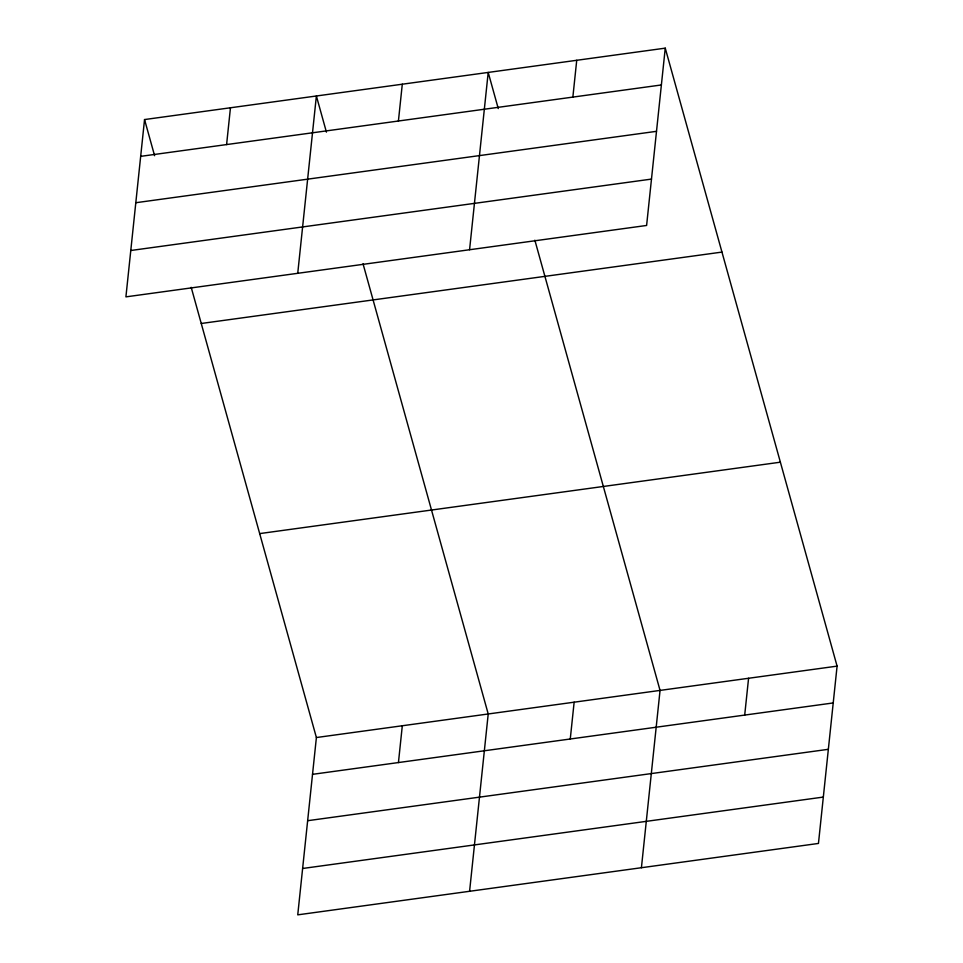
<?xml version="1.0" encoding="UTF-8"?>
<svg xmlns="http://www.w3.org/2000/svg" width="963" height="963" viewBox="0 0 963 963"><rect width="100%" height="100%" fill="white"/><g stroke="black" fill="none" stroke-linecap="round" stroke-linejoin="round"><path stroke-width="1.44" d="M144.546 119.556L125.912 296.869L646.606 225.462L665.252 48.15L144.546 119.556L154.598 155.705M226.594 144.582L230.458 107.772M297.736 273.311L316.382 95.987L326.433 132.148M191.192 287.323L316.394 737.538L297.748 914.85L818.454 843.444L837.088 666.131L665.252 48.15M398.417 121.013L402.293 84.202M398.441 762.564L402.305 725.753M469.571 249.742L488.205 72.43L498.268 108.59M469.583 891.293L488.217 713.968L363.027 263.766M572.865 97.094L576.729 60.284M570.265 738.994L574.141 702.183M641.418 867.723L660.052 690.411L534.862 240.196M744.7 715.076L748.576 678.265M140.67 156.355L661.376 84.961M135.795 202.724L656.501 131.329M130.775 250.5L651.482 179.094M201.255 323.484L721.961 252.089M259.685 533.598L780.379 462.192M316.394 737.538L837.088 666.131M312.518 774.336L833.224 702.942M307.642 820.705L828.349 749.31M302.623 868.482L823.329 797.075"/></g></svg>
